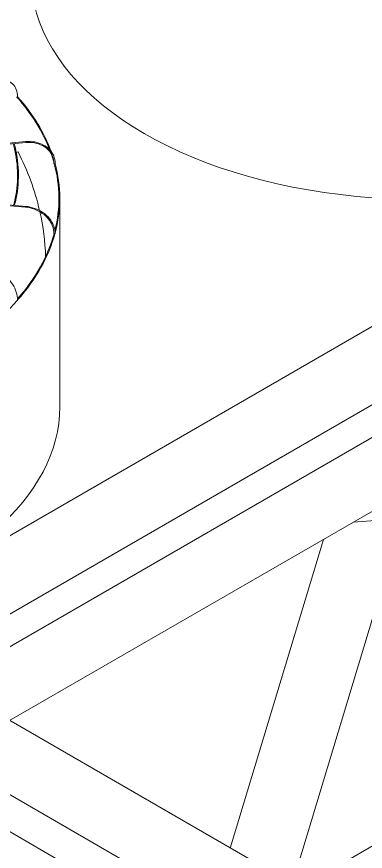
# Model space of a CAD drawing. Header units: millimetres. Extents: x -312439 to 477422, y -331570 to 212570.
# Drawn here: x 357534 to 358477, y 98987 to 101242 of the extents above; entities that cross this region are included whole.
import ezdxf

# ---------------------------------------------------------------- set-up
doc = ezdxf.new("R2010")
doc.units = ezdxf.units.MM

msp = doc.modelspace()

# ---------------------------------------------------------------- linework, layer by layer
at = {"color": 3, "linetype": 'Continuous', "lineweight": 0, "extrusion": (-1.11022e-16, 0.816497, 0.57735)}
for p, q in [((359593.478, 101039.827), (357082.005, 99589.827)), ((357558.267, 100904.714), (356705.179, 100826.705)), ((357558.49, 100902.275), (356705.636, 100824.287)), ((357538.051, 100876.873), (357532.959, 100875.278)), ((357558.267, 100727.284), (356704.109, 100805.391)), ((356704.832, 100807.785), (357558.49, 100729.723)), ((357650.754, 100188.528), (357650.754, 100751.416)), ((359285.588, 100650.066), (357265.602, 99483.827)), ((359314.091, 100578.522), (357341.812, 99439.827)), ((359487.296, 100478.522), (357515.017, 99339.827)), ((358443.67, 99875.984), (358541.623, 99884)), ((358111.698, 98995.333), (358363.773, 99829.856)), ((358541.623, 99768.557), (358270.77, 98871.864))]:
    msp.add_line(p, q, dxfattribs=at)
at = {"color": 5, "linetype": 'Continuous', "lineweight": 0, "extrusion": (-1.11022e-16, 0.816497, 0.57735)}
msp.add_line((361486.855, 100728.672), (355166.491, 97079.608), dxfattribs=at)
at = {"color": 7, "linetype": 'Continuous', "lineweight": 0, "extrusion": (-1.11022e-16, 0.816497, 0.57735)}
for p, q in [((356687.512, 99817.587), (358185.921, 98952.48)), ((356514.307, 99717.587), (358012.716, 98852.48)), ((356514.307, 99617.587), (358012.716, 98752.48))]:
    msp.add_line(p, q, dxfattribs=at)
at = {"color": 3, "linetype": 'Continuous', "lineweight": 0}
for centre, major_axis, ratio, start_param, end_param in [((358621.315, 101354.388), (-1048.768, 0), 0.57735027, 0, 2.64845213), ((357534.376, 101025.579), (-1.225, 0.021), 0.57151893, 0.48093441, 2.05173073), ((356601.986, 100751.416), (-1046.319, 0), 0.57735027, 3.3609423, 3.61148113), ((357535.467, 101025.9), (-1.225, 0), 0.57735027, 1.51847105, 3.14159265), ((356601.986, 100751.416), (-1048.768, 0), 0.57735027, 3.35086888, 3.61231471), ((356602.081, 100583.661), (1010.388, -32.497), 0.79709982, 0.20844184, 0.41264052), ((356601.986, 100751.416), (-1046.319, 0), 0.57735027, 3.30554955, 3.34466555), ((357635.595, 100845.722), (-1.225, 0.023), 0.57529521, 0, 0.1678974), ((357635.595, 100845.722), (-1.225, 0.023), 0.57529521, 0.1678974, 1.73869372), ((356601.986, 100751.416), (-1046.319, 0), 0.57735027, 2.9973499, 3.29716571), ((357636.804, 100845.833), (-1.225, 0), 0.57735027, 1.20431179, 3.14159265), ((356601.986, 100751.416), (-1048.768, 0), 0.57735027, 2.98561554, 3.29783032), ((356602.081, 100583.661), (1010.388, -32.497), 0.79709982, 0.05380476, 0.20420122), ((356601.986, 100751.416), (-1046.319, 0), 0.57735027, 2.6752935, 2.98289949), ((356601.986, 100751.416), (-1048.768, 0), 0.57735027, 2.67086857, 2.98332964), ((357635.595, 100656.61), (-1.225, 0.023), 0.57926583, 0, 1.42460911), ((357636.804, 100656.499), (-1.225, 0), 0.57735027, 0.89015252, 3.14159265), ((356601.986, 100751.416), (-1048.768, 0), 0.57735027, 2.35667794, 2.66891462), ((357535.467, 100476.433), (-1.225, 0), 0.57735027, 0.57599326, 3.14159265), ((356601.986, 100188.528), (-1048.768, 0), 0.57735027, 1.97123845, 3.14159265)]:
    msp.add_ellipse(centre, major_axis=major_axis, ratio=ratio, start_param=start_param, end_param=end_param, dxfattribs=at)
for points, knots in [([(357536.692, 101025.9), (357536.692, 101032.829), (357535.494, 101039.428), (357530.792, 101051.305), (357527.288, 101056.58), (357518.325, 101065.247), (357512.871, 101068.637), (357500.588, 101073.202), (357493.761, 101074.378), (357479.409, 101074.429), (357471.885, 101073.305), (357464.372, 101071.095)], [4.71238898, 4.71238898, 4.71238898, 4.71238898, 5.02654825, 5.02654825, 5.34070751, 5.34070751, 5.65486678, 5.65486678, 5.96902604, 5.96902604, 6.28318531, 6.28318531, 6.28318531, 6.28318531]), ([(357525.826, 100732.71), (357527.432, 100738.781), (357528.858, 100744.867), (357540.16, 100800.205), (357538.362, 100850.229), (357524.775, 100899.192)], [2.204619764, 2.204619764, 2.204619764, 2.204619764, 2.238829514, 2.238829514, 2.515060108, 2.515060108, 2.515060108, 2.515060108]), ([(357528.3, 100732.484), (357529.985, 100738.884), (357531.471, 100745.301), (357542.577, 100800.796), (357540.718, 100850.65), (357527.254, 100899.418)], [2.205366155, 2.205366155, 2.205366155, 2.205366155, 2.241163262, 2.241163262, 2.514260549, 2.514260549, 2.514260549, 2.514260549]), ([(357638.029, 100845.833), (357638.029, 100852.777), (357636.698, 100859.607), (357631.503, 100872.35), (357627.64, 100878.26), (357617.783, 100888.574), (357611.791, 100892.978), (357598.273, 100899.86), (357590.75, 100902.34), (357574.904, 100905.147), (357566.584, 100905.475), (357558.267, 100904.714)], [4.71238898, 4.71238898, 4.71238898, 4.71238898, 5.02654825, 5.02654825, 5.34070751, 5.34070751, 5.65486678, 5.65486678, 5.96902604, 5.96902604, 6.28318531, 6.28318531, 6.28318531, 6.28318531]), ([(357558.49, 100902.275), (357566.551, 100903.012), (357574.607, 100902.682), (357589.9, 100899.929), (357597.134, 100897.507), (357610.057, 100890.825), (357615.744, 100886.567), (357625.019, 100876.653), (357628.606, 100870.998), (357633.343, 100858.847), (357634.494, 100852.352), (357634.37, 100845.745)], [0, 0, 0, 0, 0.31726804, 0.31726804, 0.63453608, 0.63453608, 0.95180412, 0.95180412, 1.26907216, 1.26907216, 1.5863402, 1.5863402, 1.5863402, 1.5863402]), ([(357558.267, 100727.284), (357566.328, 100726.547), (357574.392, 100724.743), (357589.714, 100719.183), (357596.969, 100715.428), (357609.942, 100706.347), (357615.658, 100701.024), (357624.98, 100689.353), (357628.586, 100683.008), (357633.343, 100669.938), (357634.494, 100663.215), (357634.37, 100656.633)], [0, 0, 0, 0, 0.31726804, 0.31726804, 0.63453608, 0.63453608, 0.95180412, 0.95180412, 1.26907216, 1.26907216, 1.5863402, 1.5863402, 1.5863402, 1.5863402]), ([(357638.029, 100656.499), (357638.029, 100663.444), (357636.699, 100670.5), (357631.524, 100684.139), (357627.681, 100690.721), (357617.872, 100702.779), (357611.907, 100708.253), (357598.439, 100717.574), (357590.937, 100721.419), (357575.12, 100727.114), (357566.807, 100728.963), (357558.49, 100729.723)], [4.71238898, 4.71238898, 4.71238898, 4.71238898, 5.02654825, 5.02654825, 5.34070751, 5.34070751, 5.65486678, 5.65486678, 5.96902604, 5.96902604, 6.28318531, 6.28318531, 6.28318531, 6.28318531]), ([(357536.692, 100476.433), (357536.692, 100483.362), (357535.495, 100490.62), (357530.846, 100505.1), (357527.394, 100512.32), (357518.577, 100526.035), (357513.212, 100532.528), (357501.09, 100544.165), (357494.333, 100549.307), (357480.075, 100557.747), (357472.576, 100561.043), (357465.063, 100563.253)], [4.71238898, 4.71238898, 4.71238898, 4.71238898, 5.02654825, 5.02654825, 5.34070751, 5.34070751, 5.65486678, 5.65486678, 5.96902604, 5.96902604, 6.28318531, 6.28318531, 6.28318531, 6.28318531])]:
    msp.add_open_spline(points, degree=3, knots=knots, dxfattribs=at)

doc.saveas('drawing.dxf')
